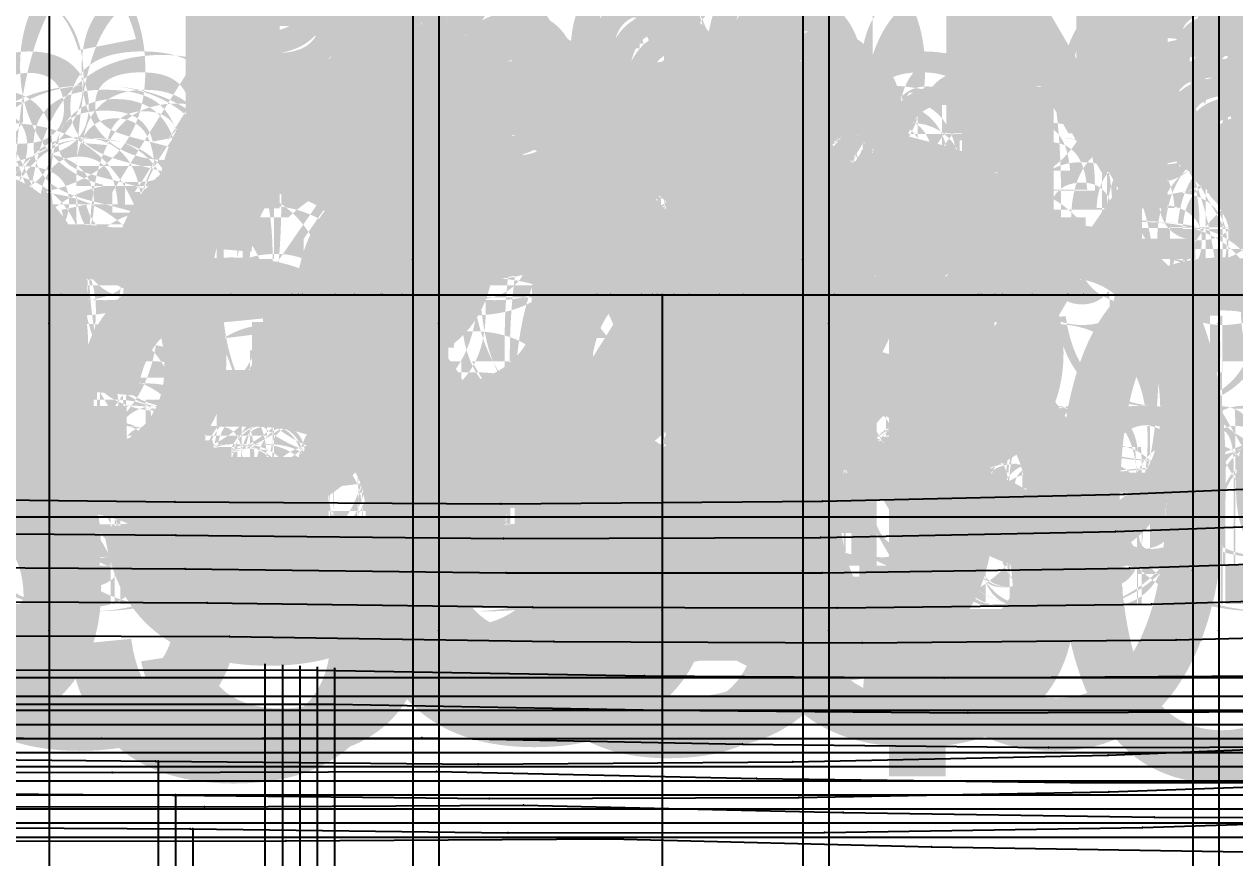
# Model space of a CAD drawing. Extents: x -2408 to 1029, y -526 to 2095.
# Drawn here: x -706.9 to -647.7, y 1398.5 to 1439.3 of the extents above; entities that cross this region are included whole.
import ezdxf

# ---------------------------------------------------------------- set-up
doc = ezdxf.new("R2010")
doc.units = 0
doc.layers.add('TEXT', color=7, linetype='Continuous')

# ---------------------------------------------------------------- blocks, each defined once
blk = doc.blocks.new('-30')
at = {"layer": '1'}
blk.add_lwpolyline([(-1076.814892, 751.94191), (-1061.323545, 751.94191), (-1045.571787, 751.94191), (-1029.592137, 751.94191), (-1013.417152, 751.94191), (-997.079352, 751.94191), (-980.611366, 751.94191), (-964.045714, 751.94191), (-947.414953, 751.94191), (-930.753088, 751.94191), (-914.089775, 751.94191), (-897.459017, 751.94191), (-880.893334, 751.94191), (-864.425357, 751.94191), (-848.087603, 751.94191), (-831.912629, 751.94191), (-815.932955, 751.94191), (-800.181244, 751.94191)], dxfattribs=at)
at = {"layer": '14'}
blk.add_lwpolyline([(-1076.814892, 751.94191), (-1061.323545, 751.94191), (-1045.571787, 751.94191), (-1029.592137, 751.94191), (-1013.417152, 751.94191), (-997.079352, 751.94191), (-980.611366, 751.94191), (-964.045714, 751.94191), (-947.414953, 751.94191), (-930.753088, 751.94191), (-914.089775, 751.94191), (-897.459017, 751.94191), (-880.893334, 751.94191), (-864.425357, 751.94191), (-848.087603, 751.94191), (-831.912629, 751.94191), (-815.932955, 751.94191), (-800.181244, 751.94191)], dxfattribs=at)
at = {"layer": '3'}
for p in [(-947.414953, 751.94191), (-947.414953, 751.94191), (-930.753088, 751.94191), (-930.753088, 751.94191), (-914.089775, 751.94191), (-914.089775, 751.94191), (-897.459017, 751.94191), (-897.459017, 751.94191)]:
    blk.add_point(p, dxfattribs=at)
at = {"layer": '7'}
for p, q in [((-1056.360397, 741.08757), (-819.929733, 741.08757)), ((199.881668, 670.514069), (294.217625, 670.514069))]:
    blk.add_line(p, q, dxfattribs=at)
at = {"layer": '1'}
for s, p in [('Size: 30', (-930.752125, 751.820526)), ('Piece Name: noname', (-930.752125, 736.820526)), ('Size: 30', (263.194485, 690.981598)), ('Piece Name: noname', (263.194485, 675.981598))]:
    blk.add_text(s, height=10, dxfattribs=at).set_placement(p)
at = {"layer": 'TEXT', "color": 7}
for s, p in [('g06-30', (-926.66, 736.82)), ('g08-30', (241.65, 681.46))]:
    blk.add_text(s, height=25, dxfattribs=at).set_placement(p)
blk = doc.blocks.new(' -30')
at = {"layer": '1'}
blk.add_lwpolyline([(-320.458902, 993.349894), (-305.476456, 991.931465), (-290.253334, 990.705195), (-275.086221, 989.677705), (-259.838398, 988.812748), (-244.782035, 988.103728), (-229.520606, 987.520225), (-214.116548, 987.083314), (-198.889744, 986.803854), (-183.229885, 986.627731), (-167.295553, 986.530983), (-151.580754, 986.653671), (-136.843907, 986.999455), (-122.874949, 987.585204), (-107.751551, 988.469104), (-92.53808, 989.557936), (-77.486431, 990.756362), (-62.287955, 992.040492), (-46.765308, 993.494654)], dxfattribs=at)
at = {"layer": '14'}
blk.add_lwpolyline([(-322.481054, 980.787744), (-306.948559, 979.311879), (-291.912577, 978.095582), (-276.394841, 977.034537), (-261.339635, 976.171484), (-245.709135, 975.431759), (-230.041771, 974.838048), (-214.56575, 974.39029), (-199.409258, 974.086564), (-184.176903, 973.94043), (-168.404506, 973.803247), (-153.029813, 973.906816), (-137.632361, 974.245926), (-123.507077, 974.803251), (-109.767216, 975.613196), (-94.348727, 976.725192), (-79.364049, 977.862141), (-63.959231, 979.122072), (-49.005641, 980.511038)], dxfattribs=at)
at = {"layer": '2'}
for p in [(-183.229885, 986.627731), (-184.176903, 973.94043), (-184.047356, 973.941116)]:
    blk.add_point(p, dxfattribs=at)
at = {"layer": '3'}
for p in [(-136.843907, 986.999455), (-167.295553, 986.530983), (-151.580754, 986.653671), (-137.632361, 974.245926), (-168.404506, 973.803247), (-153.029813, 973.906816)]:
    blk.add_point(p, dxfattribs=at)
at = {"layer": '7'}
for p, q in [((-178.812504, 933.120346), (-178.812504, 978.70697)), ((-766.053925, 405.419922), (-432.919998, 405.419922))]:
    blk.add_line(p, q, dxfattribs=at)
at = {"layer": '8'}
blk.add_lwpolyline([(-184.047356, 973.941116), (-184.047356, 958.07069), (-184.047356, 942.971393), (-184.047356, 928.598633)], dxfattribs=at)
at = {"layer": '1'}
blk.add_text('Piece Name:  ', height=10, dxfattribs=at).set_placement((-183.792973, 1004.64222))
at = {"layer": 'TEXT', "color": 7}
blk.add_text('g03-30', height=25, dxfattribs=at).set_placement((-584.85, 411.23))
blk = doc.blocks.new('-31')
at = {"layer": '1'}
blk.add_lwpolyline([(-1080.742092, 751.94191), (-1058.470714, 751.94191), (-1043.34713, 751.94191), (-1028.038639, 751.94191), (-1012.576089, 751.94191), (-996.990331, 751.94191), (-981.312101, 751.94191), (-965.572287, 751.94191), (-949.803038, 751.94191), (-934.032378, 751.94191), (-918.292531, 751.94191), (-902.614345, 751.94191), (-887.028557, 751.94191), (-871.566055, 751.94191), (-856.257575, 751.94191), (-841.133967, 751.94191), (-826.226078, 751.94191), (-804.336016, 751.94191)], dxfattribs=at)
at = {"layer": '14'}
blk.add_lwpolyline([(-1080.742092, 751.94191), (-1058.470714, 751.94191), (-1043.34713, 751.94191), (-1028.038639, 751.94191), (-1012.576089, 751.94191), (-996.990331, 751.94191), (-981.312101, 751.94191), (-965.572287, 751.94191), (-949.803038, 751.94191), (-934.032378, 751.94191), (-918.292531, 751.94191), (-902.614345, 751.94191), (-887.028557, 751.94191), (-871.566055, 751.94191), (-856.257575, 751.94191), (-841.133967, 751.94191), (-826.226078, 751.94191), (-804.336016, 751.94191)], dxfattribs=at)
at = {"layer": '3'}
for p in [(-934.032378, 751.94191), (-934.032378, 751.94191), (-918.292531, 751.94191), (-918.292531, 751.94191), (-902.614345, 751.94191), (-902.614345, 751.94191)]:
    blk.add_point(p, dxfattribs=at)
at = {"layer": '7'}
for p, q in [((-1056.360397, 741.08757), (-819.929733, 741.08757)), ((199.881668, 670.514069), (294.217625, 670.514069))]:
    blk.add_line(p, q, dxfattribs=at)
at = {"layer": '1'}
for s, p in [('Size: 31', (-949.802113, 751.820526)), ('Piece Name: noname', (-949.802113, 736.820526)), ('Size: 31', (263.194485, 690.981598)), ('Piece Name: noname', (263.194485, 675.981598))]:
    blk.add_text(s, height=10, dxfattribs=at).set_placement(p)
at = {"layer": 'TEXT', "color": 7}
for s, p in [('g06-31', (-945.65, 736.82)), ('g08-31', (241.65, 681.46))]:
    blk.add_text(s, height=25, dxfattribs=at).set_placement(p)
blk = doc.blocks.new(' -31')
at = {"layer": '1'}
blk.add_lwpolyline([(-321.622823, 991.366514), (-306.063224, 989.969857), (-291.275461, 988.843302), (-275.685007, 987.846192), (-260.811204, 987.051404), (-245.204271, 986.362211), (-230.354188, 985.833593), (-215.338268, 985.438519), (-199.901877, 985.183262), (-184.035778, 985.039444), (-168.025736, 984.886238), (-152.529679, 984.93567), (-138.113903, 985.220737), (-123.104008, 985.77524), (-108.173622, 986.581126), (-93.190491, 987.608126), (-78.160477, 988.752626), (-63.189221, 989.945011), (-47.672531, 991.313117)], dxfattribs=at)
at = {"layer": '14'}
blk.add_lwpolyline([(-322.38773, 978.677124), (-307.104799, 977.312651), (-291.630691, 976.140108), (-276.427318, 975.167904), (-261.011429, 974.343856), (-245.703807, 973.672048), (-230.309778, 973.133422), (-215.019542, 972.729054), (-199.514269, 972.453655), (-184.176903, 972.34024), (-168.717548, 972.168446), (-153.596564, 972.223744), (-138.452891, 972.497168), (-123.963493, 972.997494), (-110.383136, 973.723837), (-95.06787, 974.769831), (-79.6112, 975.902393), (-64.30798, 977.09257), (-48.879834, 978.444808)], dxfattribs=at)
at = {"layer": '2'}
for p in [(-184.035778, 985.039444), (-184.176903, 972.34024), (-184.047356, 972.340927)]:
    blk.add_point(p, dxfattribs=at)
at = {"layer": '3'}
for p in [(-152.529679, 984.93567), (-138.113903, 985.220737), (-168.025736, 984.886238), (-138.452891, 972.497168), (-168.717548, 972.168446), (-153.596564, 972.223744)]:
    blk.add_point(p, dxfattribs=at)
at = {"layer": '7'}
for p, q in [((-178.812504, 933.120346), (-178.812504, 978.70697)), ((-766.053925, 405.419922), (-432.919998, 405.419922))]:
    blk.add_line(p, q, dxfattribs=at)
at = {"layer": '8'}
blk.add_lwpolyline([(-184.047356, 972.340927), (-184.047356, 956.470501), (-184.047356, 941.371204), (-184.047356, 926.998444)], dxfattribs=at)
at = {"layer": '1'}
blk.add_text('Piece Name:  ', height=10, dxfattribs=at).set_placement((-183.878193, 1003.670692))
at = {"layer": 'TEXT', "color": 7}
blk.add_text('g03-31', height=25, dxfattribs=at).set_placement((-585.39, 410.31))
blk = doc.blocks.new('-32')
at = {"layer": '1'}
blk.add_lwpolyline([(-1213.509337, 751.94191), (-1198.05785, 751.94191), (-1181.494526, 751.94191), (-1163.917442, 751.94191), (-1145.424717, 751.94191), (-1126.114456, 751.94191), (-1106.084764, 751.94191), (-1085.433746, 751.94191), (-1064.259507, 751.94191), (-1042.660152, 751.94191), (-1020.733787, 751.94191), (-998.578515, 751.94191), (-976.292444, 751.94191), (-953.975048, 751.94191), (-931.721682, 751.94191), (-909.631823, 751.94191), (-887.803574, 751.94191), (-866.335077, 751.94191), (-845.32436, 751.94191), (-824.869566, 751.94191), (-805.068798, 751.94191)], dxfattribs=at)
at = {"layer": '14'}
blk.add_lwpolyline([(-1213.509337, 751.94191), (-1198.05785, 751.94191), (-1181.494526, 751.94191), (-1163.917442, 751.94191), (-1145.424717, 751.94191), (-1126.114456, 751.94191), (-1106.084764, 751.94191), (-1085.433746, 751.94191), (-1064.259507, 751.94191), (-1042.660152, 751.94191), (-1020.733787, 751.94191), (-998.578515, 751.94191), (-976.292444, 751.94191), (-953.975048, 751.94191), (-931.721682, 751.94191), (-909.631823, 751.94191), (-887.803574, 751.94191), (-866.335077, 751.94191), (-845.32436, 751.94191), (-824.869566, 751.94191), (-805.068798, 751.94191)], dxfattribs=at)
at = {"layer": '3'}
for p in [(-931.721682, 751.94191), (-931.721682, 751.94191), (-909.631823, 751.94191), (-909.631823, 751.94191)]:
    blk.add_point(p, dxfattribs=at)
at = {"layer": '7'}
for p, q in [((-1056.360397, 741.08757), (-819.929733, 741.08757)), ((199.881668, 670.514069), (294.217625, 670.514069))]:
    blk.add_line(p, q, dxfattribs=at)
at = {"layer": '1'}
for s, p in [('Size: 32', (-968.852119, 751.820526)), ('Piece Name: noname', (-968.852119, 736.820526)), ('Size: 32', (263.194485, 690.981598)), ('Piece Name: noname', (263.194485, 675.981598))]:
    blk.add_text(s, height=10, dxfattribs=at).set_placement(p)
at = {"layer": 'TEXT', "color": 7}
for s, p in [('g06-32', (-964.38, 736.82)), ('g08-32', (241.65, 681.46))]:
    blk.add_text(s, height=25, dxfattribs=at).set_placement(p)
blk = doc.blocks.new(' -32')
at = {"layer": '1'}
blk.add_lwpolyline([(-321.817783, 989.313987), (-306.593114, 988.025551), (-291.392571, 986.935484), (-276.156874, 986.019829), (-260.936463, 985.257985), (-245.709809, 984.630858), (-230.488011, 984.128957), (-215.247587, 983.767109), (-200.095667, 983.551712), (-184.421997, 983.443756), (-168.741345, 983.257658), (-153.297777, 983.255747), (-138.28339, 983.491439), (-123.274546, 983.983495), (-108.376018, 984.727066), (-93.392798, 985.703898), (-78.046169, 986.826902), (-63.073899, 987.964787), (-47.80115, 989.241333)], dxfattribs=at)
at = {"layer": '14'}
blk.add_lwpolyline([(-322.022067, 976.575291), (-307.039361, 975.32188), (-291.89249, 974.243828), (-276.303092, 973.30889), (-261.241835, 972.55637), (-245.599616, 971.918152), (-230.517079, 971.43226), (-214.931823, 971.059083), (-199.600349, 970.822056), (-184.176903, 970.740051), (-168.658013, 970.535171), (-153.193248, 970.556179), (-137.648987, 970.799077), (-122.742367, 971.275087), (-109.357197, 971.949746), (-94.181815, 972.942468), (-78.860494, 974.031315), (-63.695884, 975.163998), (-48.400329, 976.438115)], dxfattribs=at)
at = {"layer": '2'}
for p in [(-184.421997, 983.443756), (-184.176903, 970.740051), (-184.047356, 970.740738)]:
    blk.add_point(p, dxfattribs=at)
at = {"layer": '3'}
for p in [(-168.741345, 983.257658), (-153.297777, 983.255747), (-138.28339, 983.491439), (-137.648987, 970.799077), (-168.658013, 970.535171), (-153.193248, 970.556179)]:
    blk.add_point(p, dxfattribs=at)
at = {"layer": '7'}
for p, q in [((-178.812504, 933.120346), (-178.812504, 978.70697)), ((-766.053925, 405.419922), (-432.919998, 405.419922))]:
    blk.add_line(p, q, dxfattribs=at)
at = {"layer": '8'}
blk.add_lwpolyline([(-184.047356, 970.740738), (-184.047356, 954.870277), (-184.047356, 939.770982), (-184.047356, 925.398254)], dxfattribs=at)
at = {"layer": '1'}
blk.add_text('Piece Name:  ', height=10, dxfattribs=at).set_placement((-183.890915, 1002.856483))
at = {"layer": 'TEXT', "color": 7}
blk.add_text('g03-32', height=25, dxfattribs=at).set_placement((-583.25, 409.92))
blk = doc.blocks.new('-33')
at = {"layer": '1'}
blk.add_lwpolyline([(-1213.160278, 751.94191), (-1193.086281, 751.94191), (-1176.871221, 751.94191), (-1159.764718, 751.94191), (-1141.858993, 751.94191), (-1123.246262, 751.94191), (-1104.018745, 751.94191), (-1084.268661, 751.94191), (-1064.088228, 751.94191), (-1043.569664, 751.94191), (-1022.80519, 751.94191), (-1001.887022, 751.94191), (-980.908639, 751.94191), (-959.959737, 751.94191), (-939.133791, 751.94191), (-918.52302, 751.94191), (-898.21964, 751.94191), (-878.31587, 751.94191), (-858.903928, 751.94191), (-840.07603, 751.94191), (-821.924396, 751.94191), (-804.541242, 751.94191)], dxfattribs=at)
at = {"layer": '14'}
blk.add_lwpolyline([(-1213.160278, 751.94191), (-1193.086281, 751.94191), (-1176.871221, 751.94191), (-1159.764718, 751.94191), (-1141.858993, 751.94191), (-1123.246262, 751.94191), (-1104.018745, 751.94191), (-1084.268661, 751.94191), (-1064.088228, 751.94191), (-1043.569664, 751.94191), (-1022.80519, 751.94191), (-1001.887022, 751.94191), (-980.908639, 751.94191), (-959.959737, 751.94191), (-939.133791, 751.94191), (-918.52302, 751.94191), (-898.21964, 751.94191), (-878.31587, 751.94191), (-858.903928, 751.94191), (-840.07603, 751.94191), (-821.924396, 751.94191), (-804.541242, 751.94191)], dxfattribs=at)
at = {"layer": '3'}
for p in [(-939.133791, 751.94191), (-939.133791, 751.94191), (-918.52302, 751.94191), (-918.52302, 751.94191), (-898.21964, 751.94191), (-898.21964, 751.94191)]:
    blk.add_point(p, dxfattribs=at)
at = {"layer": '7'}
for p, q in [((-1056.360397, 741.08757), (-819.929733, 741.08757)), ((199.881668, 670.514069), (294.217625, 670.514069))]:
    blk.add_line(p, q, dxfattribs=at)
at = {"layer": '1'}
for s, p in [('Size: 33', (-987.902107, 751.820526)), ('Piece Name: noname', (-987.902107, 736.820526)), ('Size: 33', (263.194485, 690.981598)), ('Piece Name: noname', (263.194485, 675.981598))]:
    blk.add_text(s, height=10, dxfattribs=at).set_placement(p)
at = {"layer": 'TEXT', "color": 7}
for s, p in [('g06-33', (-983.58, 736.82)), ('g08-33', (241.65, 681.46))]:
    blk.add_text(s, height=25, dxfattribs=at).set_placement(p)
blk = doc.blocks.new(' -33')
at = {"layer": '1'}
blk.add_lwpolyline([(-321.465682, 987.242601), (-306.512614, 986.056419), (-291.527457, 985.047648), (-276.088338, 984.177619), (-261.085788, 983.47635), (-245.656514, 982.886327), (-230.644244, 982.430943), (-215.128314, 982.099588), (-199.895578, 981.917391), (-184.203281, 981.841354), (-168.302886, 981.625979), (-153.421344, 981.587268), (-138.063449, 981.77681), (-123.30094, 982.206119), (-108.548373, 982.887436), (-93.220462, 983.840879), (-77.994136, 984.911791), (-62.676554, 986.02466), (-47.469065, 987.237479)], dxfattribs=at)
at = {"layer": '2'}
blk.add_point((-184.203281, 981.841354), dxfattribs=at)
at = {"layer": '3'}
for p in [(-168.302886, 981.625979), (-153.421344, 981.587268), (-138.063449, 981.77681)]:
    blk.add_point(p, dxfattribs=at)
at = {"layer": '7'}
for p, q in [((-178.812504, 933.120346), (-178.812504, 978.70697)), ((-766.053925, 405.419922), (-432.919998, 405.419922))]:
    blk.add_line(p, q, dxfattribs=at)
at = {"layer": '1'}
blk.add_text('Piece Name:  ', height=10, dxfattribs=at).set_placement((-183.856316, 1002.000656))
at = {"layer": 'TEXT', "color": 7}
blk.add_text('g03-33', height=25, dxfattribs=at).set_placement((-587.12, 409.33))
blk = doc.blocks.new('-34')
at = {"layer": '1'}
blk.add_lwpolyline([(-1213.298577, 751.94191), (-1194.077439, 751.94191), (-1178.609608, 751.94191), (-1162.336014, 751.94191), (-1145.342988, 751.94191), (-1127.716863, 751.94191), (-1109.543971, 751.94191), (-1090.910644, 751.94191), (-1071.903216, 751.94191), (-1052.608018, 751.94191), (-1033.111383, 751.94191), (-1013.499643, 751.94191), (-993.860274, 751.94191), (-974.277315, 751.94191), (-954.838242, 751.94191), (-935.629386, 751.94191), (-916.737079, 751.94191), (-898.247652, 751.94191), (-880.247437, 751.94191), (-862.822765, 751.94191), (-846.059967, 751.94191), (-830.045376, 751.94191), (-814.865322, 751.94191), (-796.072617, 751.94191)], dxfattribs=at)
at = {"layer": '14'}
for points in [[(-1213.298577, 751.94191), (-1194.077439, 751.94191), (-1178.609608, 751.94191), (-1162.336014, 751.94191), (-1145.342988, 751.94191), (-1127.716863, 751.94191), (-1109.543971, 751.94191), (-1090.910644, 751.94191), (-1071.903216, 751.94191), (-1052.608018, 751.94191), (-1033.111383, 751.94191), (-1013.499643, 751.94191), (-993.860274, 751.94191), (-974.277315, 751.94191), (-954.838242, 751.94191), (-935.629386, 751.94191), (-916.737079, 751.94191), (-898.247652, 751.94191), (-880.247437, 751.94191), (-862.822765, 751.94191), (-846.059967, 751.94191), (-830.045376, 751.94191), (-814.865322, 751.94191), (-796.072617, 751.94191)], [(295.359099, 705.890045), (310.486899, 705.890045), (325.525593, 705.890045), (341.212116, 705.890045), (357.174568, 705.890045), (357.174568, 705.890045), (357.174568, 690.948372), (357.174568, 675.75178), (357.174568, 660.385007), (357.174568, 644.168091), (357.174568, 644.168091), (346.829819, 644.168091), (331.91081, 644.168091), (316.027399, 644.168091), (299.78435, 644.168091)]]:
    blk.add_lwpolyline(points, dxfattribs=at)
at = {"layer": '3'}
for p in [(-935.629386, 751.94191), (-935.629386, 751.94191), (-916.737079, 751.94191), (-916.737079, 751.94191), (-898.247652, 751.94191), (-898.247652, 751.94191), (357.174568, 690.948372), (357.174568, 675.75178)]:
    blk.add_point(p, dxfattribs=at)
at = {"layer": '7'}
blk.add_line((-1056.360397, 741.08757), (-819.929733, 741.08757), dxfattribs=at)
at = {"layer": '1'}
for s, p in [('Piece Name: noname', (-1006.952133, 736.820526)), ('Size: 34', (263.194485, 690.981598)), ('Piece Name: noname', (263.194485, 675.981598))]:
    blk.add_text(s, height=10, dxfattribs=at).set_placement(p)
at = {"layer": 'TEXT', "color": 7}
for s, p in [('g06-34', (-1002.78, 736.82)), ('g08-34', (241.65, 681.46))]:
    blk.add_text(s, height=25, dxfattribs=at).set_placement(p)
blk = doc.blocks.new(' -34')
at = {"layer": '1'}
blk.add_lwpolyline([(-321.730588, 985.251048), (-306.590636, 984.120804), (-291.27251, 983.153903), (-276.06515, 982.352131), (-260.73121, 981.684495), (-245.392154, 981.143215), (-230.338441, 980.727177), (-214.992801, 980.435879), (-199.882371, 980.286679), (-183.960228, 980.237808), (-168.117949, 979.996712), (-153.058748, 979.924763), (-137.707824, 980.071632), (-122.92949, 980.454594), (-108.321638, 981.081657), (-92.998495, 981.988387), (-77.514769, 983.037739), (-62.201781, 984.109423), (-46.844191, 985.280492)], dxfattribs=at)
at = {"layer": '2'}
blk.add_point((-183.960228, 980.237808), dxfattribs=at)
at = {"layer": '3'}
for p in [(-168.117949, 979.996712), (-153.058748, 979.924763), (-137.707824, 980.071632)]:
    blk.add_point(p, dxfattribs=at)
at = {"layer": '7'}
for p, q in [((-178.812504, 933.120346), (-178.812504, 978.70697)), ((-766.053925, 405.419922), (-432.919998, 405.419922))]:
    blk.add_line(p, q, dxfattribs=at)
at = {"layer": '1'}
blk.add_text('Piece Name:  ', height=10, dxfattribs=at).set_placement((-183.856564, 1001.177269))
at = {"layer": 'TEXT', "color": 7}
blk.add_text('g03-34', height=25, dxfattribs=at).set_placement((-585.13, 410.49))
blk = doc.blocks.new('-35')
at = {"layer": '1'}
for points in [[(-1080.557355, 751.94191), (-1062.506235, 751.94191), (-1044.294227, 751.94191), (-1026.002846, 751.94191), (-1007.710398, 751.94191), (-989.498396, 751.94191), (-971.447284, 751.94191), (-953.637507, 751.94191), (-936.149512, 751.94191), (-919.063742, 751.94191), (-902.460643, 751.94191), (-886.42066, 751.94191), (-871.024239, 751.94191), (-851.635814, 751.94191), (-833.725198, 751.94191), (-817.483074, 751.94191), (-799.817214, 751.94191)], [(315.905698, 710.970078), (331.144233, 710.970078), (346.422912, 710.970078), (357.174568, 710.970078), (361.592624, 710.970078), (377.494583, 710.970078), (377.494583, 702.757006), (377.494583, 687.830147), (377.494583, 672.819426), (377.494583, 657.302), (377.494583, 640.993118), (365.049252, 640.993118), (357.174568, 640.993118), (350.006083, 640.993118), (334.456517, 640.993118), (318.906934, 640.993118)]]:
    blk.add_lwpolyline(points, dxfattribs=at)
at = {"layer": '14'}
for points in [[(-1080.557355, 751.94191), (-1062.506235, 751.94191), (-1044.294227, 751.94191), (-1026.002846, 751.94191), (-1007.710398, 751.94191), (-989.498396, 751.94191), (-971.447284, 751.94191), (-953.637507, 751.94191), (-936.149512, 751.94191), (-919.063742, 751.94191), (-902.460643, 751.94191), (-886.42066, 751.94191), (-871.024239, 751.94191), (-851.635814, 751.94191), (-833.725198, 751.94191), (-817.483074, 751.94191), (-799.817214, 751.94191)], [(310.486899, 705.890045), (325.525593, 705.890045), (341.212116, 705.890045), (357.174568, 705.890045), (357.174568, 705.890045), (357.174568, 690.948372), (357.174568, 675.75178), (357.174568, 660.385007), (357.174568, 644.168091), (357.174568, 644.168091), (346.829819, 644.168091), (331.91081, 644.168091), (316.027399, 644.168091)]]:
    blk.add_lwpolyline(points, dxfattribs=at)
at = {"layer": '3'}
for p in [(-936.149512, 751.94191), (-936.149512, 751.94191), (-919.063742, 751.94191), (-919.063742, 751.94191), (-902.460643, 751.94191), (-902.460643, 751.94191), (357.174568, 690.948372), (377.494583, 687.830147), (357.174568, 675.75178), (377.494583, 672.819426)]:
    blk.add_point(p, dxfattribs=at)
at = {"layer": '7'}
blk.add_line((-1056.360397, 741.08757), (-819.929733, 741.08757), dxfattribs=at)
at = {"layer": '1'}
for p in [(-1026.002121, 736.820526), (263.194485, 675.981598)]:
    blk.add_text('Piece Name: noname', height=10, dxfattribs=at).set_placement(p)
at = {"layer": 'TEXT', "color": 7}
for s, p in [('g06-35', (-1022, 736.82)), ('g08-35', (241.65, 681.46))]:
    blk.add_text(s, height=25, dxfattribs=at).set_placement(p)
blk = doc.blocks.new(' -35')
at = {"layer": '1'}
blk.add_lwpolyline([(-323.08904, 983.365764), (-307.754268, 982.276277), (-292.235381, 981.344765), (-276.881329, 980.576891), (-261.513174, 979.94598), (-246.148302, 979.438741), (-230.680906, 979.043986), (-214.761059, 978.775616), (-199.831895, 978.658127), (-183.937511, 978.637161), (-167.91933, 978.3671), (-153.273203, 978.263564), (-137.581065, 978.366736), (-122.473683, 978.712175), (-108.132263, 979.284806), (-93.046583, 980.132548), (-77.806866, 981.122235), (-62.730958, 982.135285), (-47.556552, 983.23854)], dxfattribs=at)
at = {"layer": '2'}
blk.add_point((-183.937511, 978.637161), dxfattribs=at)
at = {"layer": '3'}
for p in [(-167.91933, 978.3671), (-153.273203, 978.263564)]:
    blk.add_point(p, dxfattribs=at)
at = {"layer": '7'}
blk.add_line((-766.053925, 405.419922), (-432.919998, 405.419922), dxfattribs=at)
at = {"layer": '1'}
blk.add_text('Piece Name:  ', height=10, dxfattribs=at).set_placement((-183.838463, 1000.311564))
at = {"layer": 'TEXT', "color": 7}
blk.add_text('g03-35', height=25, dxfattribs=at).set_placement((-578.12, 409.94))
blk = doc.blocks.new('-36')
at = {"layer": '1'}
for points in [[(-1084.482193, 751.94191), (-1067.644193, 751.94191), (-1050.706785, 751.94191), (-1033.745518, 751.94191), (-1016.832967, 751.94191), (-1000.04468, 751.94191), (-983.455217, 751.94191), (-967.139136, 751.94191), (-951.170998, 751.94191), (-935.62536, 751.94191), (-920.576781, 751.94191), (-901.414071, 751.94191), (-883.444305, 751.94191), (-866.844215, 751.94191), (-851.790535, 751.94191), (-835.417329, 751.94191), (-819.809447, 751.94191), (-805.903919, 751.94191)], [(331.144233, 710.970078), (346.422912, 710.970078), (357.174568, 710.970078), (361.592624, 710.970078), (377.494583, 710.970078), (377.494583, 702.757006), (377.494583, 687.830147), (377.494583, 672.819426), (377.494583, 657.302), (377.494583, 640.993118), (365.049252, 640.993118), (357.174568, 640.993118), (350.006083, 640.993118), (334.456517, 640.993118)]]:
    blk.add_lwpolyline(points, dxfattribs=at)
at = {"layer": '14'}
for points in [[(-1084.482193, 751.94191), (-1067.644193, 751.94191), (-1050.706785, 751.94191), (-1033.745518, 751.94191), (-1016.832967, 751.94191), (-1000.04468, 751.94191), (-983.455217, 751.94191), (-967.139136, 751.94191), (-951.170998, 751.94191), (-935.62536, 751.94191), (-920.576781, 751.94191), (-901.414071, 751.94191), (-883.444305, 751.94191), (-866.844215, 751.94191), (-851.790535, 751.94191), (-835.417329, 751.94191), (-819.809447, 751.94191), (-805.903919, 751.94191)], [(325.525593, 705.890045), (341.212116, 705.890045), (357.174568, 705.890045), (357.174568, 705.890045), (357.174568, 690.948372), (357.174568, 675.75178), (357.174568, 660.385007), (357.174568, 644.168091), (357.174568, 644.168091), (346.829819, 644.168091), (331.91081, 644.168091)]]:
    blk.add_lwpolyline(points, dxfattribs=at)
at = {"layer": '3'}
for p in [(-935.62536, 751.94191), (-935.62536, 751.94191), (-920.576781, 751.94191), (-920.576781, 751.94191), (-901.414071, 751.94191), (-901.414071, 751.94191), (357.174568, 690.948372), (377.494583, 687.830147), (357.174568, 675.75178), (377.494583, 672.819426)]:
    blk.add_point(p, dxfattribs=at)
at = {"layer": '7'}
blk.add_line((-1056.360397, 741.08757), (-819.929733, 741.08757), dxfattribs=at)
at = {"layer": '1'}
for p in [(-1045.052109, 736.820526), (263.194485, 675.981598)]:
    blk.add_text('Piece Name: noname', height=10, dxfattribs=at).set_placement(p)
at = {"layer": 'TEXT', "color": 7}
for s, p in [('g06-36', (-1041.22, 736.82)), ('g08-36', (241.65, 681.46))]:
    blk.add_text(s, height=25, dxfattribs=at).set_placement(p)
blk = doc.blocks.new(' -36')
at = {"layer": '1'}
blk.add_lwpolyline([(-320.384614, 981.200971), (-305.288093, 980.220022), (-290.16462, 979.389111), (-275.035308, 978.696912), (-259.899737, 978.131334), (-244.813666, 977.681409), (-229.671196, 977.337734), (-214.526717, 977.118518), (-199.544562, 977.030097), (-183.915882, 977.036591), (-167.950092, 976.741205), (-152.978729, 976.605931), (-137.268569, 976.672079), (-122.12241, 976.976183), (-107.446996, 977.520182), (-92.321248, 978.32941), (-77.600391, 979.250239), (-61.924676, 980.270294), (-47.017724, 981.31363)], dxfattribs=at)
at = {"layer": '2'}
blk.add_point((-183.915882, 977.036591), dxfattribs=at)
at = {"layer": '3'}
for p in [(-167.950092, 976.741205), (-152.978729, 976.605931)]:
    blk.add_point(p, dxfattribs=at)
at = {"layer": '7'}
blk.add_line((-766.053925, 405.419922), (-432.919998, 405.419922), dxfattribs=at)
at = {"layer": '1'}
blk.add_text('Piece Name:  ', height=10, dxfattribs=at).set_placement((-183.84594, 999.459721))
at = {"layer": 'TEXT', "color": 7}
blk.add_text('g03-36', height=25, dxfattribs=at).set_placement((-573.39, 410.17))
blk = doc.blocks.new('-37')
at = {"layer": '1'}
for points in [[(-949.45376, 751.94191), (-931.80392, 751.94191), (-915.252813, 751.94191), (-899.96328, 751.94191), (-882.873373, 751.94191), (-868.326902, 751.94191), (-852.840152, 751.94191), (-841.852188, 751.94191), (-841.852188, 736.519947), (-841.852188, 721.699142), (-860.951843, 721.699142), (-876.731436, 721.699142), (-892.842103, 721.699142), (-911.305456, 721.699142), (-927.556428, 721.699142), (-944.946865, 721.699142), (-963.313984, 721.699142)], [(357.174568, 710.970078), (361.592624, 710.970078), (377.494583, 710.970078), (377.494583, 702.757006), (377.494583, 687.830147), (377.494583, 672.819426), (377.494583, 657.302), (377.494583, 640.993118), (365.049252, 640.993118), (357.174568, 640.993118)]]:
    blk.add_lwpolyline(points, dxfattribs=at)
at = {"layer": '14'}
blk.add_lwpolyline([(-949.45376, 751.94191), (-931.80392, 751.94191), (-915.252813, 751.94191), (-899.96328, 751.94191), (-882.873373, 751.94191), (-868.326902, 751.94191), (-852.840152, 751.94191), (-841.852188, 751.94191), (-841.852188, 736.519947), (-841.852188, 721.699142), (-860.951843, 721.699142), (-876.731436, 721.699142), (-892.842103, 721.699142), (-911.305456, 721.699142), (-927.556428, 721.699142), (-944.946865, 721.699142), (-963.313984, 721.699142)], dxfattribs=at)
at = {"layer": '3'}
for p in [(-931.80392, 751.94191), (-931.80392, 751.94191), (-915.252813, 751.94191), (-915.252813, 751.94191), (-899.96328, 751.94191), (-899.96328, 751.94191), (377.494583, 687.830147), (377.494583, 672.819426)]:
    blk.add_point(p, dxfattribs=at)
at = {"layer": '7'}
blk.add_line((-1241.902084, 741.08757), (-886.302185, 741.08757), dxfattribs=at)
at = {"layer": '1'}
for p in [(-1064.102135, 736.820526), (263.194485, 675.981598)]:
    blk.add_text('Piece Name: noname', height=10, dxfattribs=at).set_placement(p)
blk = doc.blocks.new(' -37')
at = {"layer": '1'}
blk.add_lwpolyline([(-337.595151, 980.512537), (-322.249929, 979.387267), (-306.805765, 978.425619), (-291.410465, 977.617821), (-275.951208, 976.945654), (-260.851131, 976.413247), (-245.383191, 975.982942), (-230.272819, 975.66794), (-214.800353, 975.469849), (-199.544714, 975.405111), (-183.895226, 975.435944), (-168.220626, 975.117964), (-153.279971, 974.951985), (-137.539453, 974.981965), (-122.430299, 975.248465), (-107.241461, 975.765536), (-92.23547, 976.488596), (-77.064567, 977.383549), (-62.060307, 978.358986)], dxfattribs=at)
at = {"layer": '2'}
blk.add_point((-183.895226, 975.435944), dxfattribs=at)
at = {"layer": '3'}
for p in [(-199.544714, 975.405111), (-168.220626, 975.117964), (-153.279971, 974.951985)]:
    blk.add_point(p, dxfattribs=at)
at = {"layer": '7'}
blk.add_line((-766.053925, 405.419922), (-432.919998, 405.419922), dxfattribs=at)
at = {"layer": '1'}
blk.add_text('Piece Name:  ', height=10, dxfattribs=at).set_placement((-183.858013, 998.619607))
at = {"layer": 'TEXT', "color": 7}
blk.add_text('g03-37', height=25, dxfattribs=at).set_placement((-573.37, 408.66))
blk = doc.blocks.new('-38')
at = {"layer": '1'}
for points in [[(-950.742119, 751.94191), (-933.082297, 751.94191), (-917.457251, 751.94191), (-901.802335, 751.94191), (-887.006211, 751.94191), (-879.952164, 751.94191), (-879.952164, 736.519947), (-879.952164, 721.699142), (-897.414702, 721.699142), (-914.601671, 721.699142), (-933.081975, 721.699142), (-950.741777, 721.699142)], [(361.592624, 710.970078), (377.494583, 710.970078), (377.494583, 702.757006), (377.494583, 687.830147), (377.494583, 672.819426), (377.494583, 657.302), (377.494583, 640.993118), (365.049252, 640.993118)]]:
    blk.add_lwpolyline(points, dxfattribs=at)
at = {"layer": '14'}
blk.add_lwpolyline([(-950.742119, 751.94191), (-933.082297, 751.94191), (-917.457251, 751.94191), (-901.802335, 751.94191), (-887.006211, 751.94191), (-879.952164, 751.94191), (-879.952164, 736.519947), (-879.952164, 721.699142), (-897.414702, 721.699142), (-914.601671, 721.699142), (-933.081975, 721.699142), (-950.741777, 721.699142)], dxfattribs=at)
at = {"layer": '3'}
for p in [(-933.082297, 751.94191), (-933.082297, 751.94191), (-917.457251, 751.94191), (-917.457251, 751.94191), (-901.802335, 751.94191), (-901.802335, 751.94191), (377.494583, 687.830147), (377.494583, 672.819426)]:
    blk.add_point(p, dxfattribs=at)
at = {"layer": '7'}
blk.add_line((-1245.712051, 741.08757), (-920.592117, 741.08757), dxfattribs=at)
at = {"layer": '1'}
blk.add_text('Piece Name: noname', height=10, dxfattribs=at).set_placement((263.194485, 675.981598))
blk = doc.blocks.new(' -38')
at = {"layer": '1'}
blk.add_lwpolyline([(-337.528291, 978.518327), (-322.182504, 977.456847), (-306.84007, 976.557031), (-291.476278, 975.798552), (-276.106656, 975.171751), (-261.044984, 974.676492), (-245.667599, 974.280945), (-230.429886, 973.992507), (-215.048551, 973.822596), (-199.881571, 973.781331), (-184.02483, 973.838501), (-168.394548, 973.496167), (-153.050934, 973.299164), (-137.526505, 973.297012), (-122.070491, 973.529049), (-106.553574, 974.011844), (-91.257077, 974.710421), (-75.758579, 975.59908), (-60.626937, 976.556257)], dxfattribs=at)
at = {"layer": '2'}
blk.add_point((-184.02483, 973.838501), dxfattribs=at)
at = {"layer": '3'}
for p in [(-199.881571, 973.781331), (-168.394548, 973.496167), (-153.050934, 973.299164)]:
    blk.add_point(p, dxfattribs=at)
at = {"layer": '7'}
blk.add_line((-766.053925, 405.419922), (-432.919998, 405.419922), dxfattribs=at)
at = {"layer": '1'}
blk.add_text('Piece Name:  ', height=10, dxfattribs=at).set_placement((-183.871765, 997.73974))
at = {"layer": 'TEXT', "color": 7}
blk.add_text('g03-38', height=25, dxfattribs=at).set_placement((-574.11, 408.79))
blk = doc.blocks.new(' -39')
at = {"layer": '1'}
blk.add_lwpolyline([(-336.915861, 976.507577), (-321.668238, 975.517878), (-306.435503, 974.680333), (-291.172075, 973.974802), (-275.906719, 973.39406), (-260.634175, 972.92972), (-245.262398, 972.569122), (-229.984739, 972.31231), (-214.791414, 972.174482), (-199.605925, 972.159095), (-184.01516, 972.238312), (-168.397196, 971.872528), (-153.201127, 971.651481), (-138.134021, 971.615115), (-122.854594, 971.794226), (-107.343622, 972.210434), (-92.366279, 972.831552), (-76.54396, 973.693286), (-61.552963, 974.611547)], dxfattribs=at)
at = {"layer": '2'}
blk.add_point((-184.01516, 972.238312), dxfattribs=at)
at = {"layer": '3'}
for p in [(-199.605925, 972.159095), (-168.397196, 971.872528), (-153.201127, 971.651481)]:
    blk.add_point(p, dxfattribs=at)
at = {"layer": '7'}
blk.add_line((-766.053925, 405.419922), (-432.919998, 405.419922), dxfattribs=at)
at = {"layer": '1'}
blk.add_text('Piece Name:  ', height=10, dxfattribs=at).set_placement((-183.839397, 996.885546))
at = {"layer": 'TEXT', "color": 7}
blk.add_text('g03-39', height=25, dxfattribs=at).set_placement((-566.62, 409.3))
blk = doc.blocks.new('-39')
at = {"layer": '1'}
blk.add_lwpolyline([(-1084.961081, 751.94191), (-1067.854373, 751.94191), (-1051.017414, 751.94191), (-1034.585078, 751.94191), (-1018.692241, 751.94191), (-1003.473778, 751.94191), (-985.604532, 751.94191), (-969.263132, 751.94191), (-952.041154, 751.94191), (-935.816329, 751.94191), (-921.23627, 751.94191), (-918.052139, 751.94191), (-918.052139, 736.519947), (-918.052139, 721.699142), (-935.816055, 721.699142), (-952.04084, 721.699142), (-969.262782, 721.699142), (-985.604171, 721.699142), (-1003.473445, 721.699142), (-1018.691917, 721.699142), (-1034.584764, 721.699142), (-1051.017109, 721.699142), (-1067.854059, 721.699142), (-1084.960774, 721.699142)], dxfattribs=at)
at = {"layer": '14'}
blk.add_lwpolyline([(-1084.961081, 751.94191), (-1067.854373, 751.94191), (-1051.017414, 751.94191), (-1034.585078, 751.94191), (-1018.692241, 751.94191), (-1003.473778, 751.94191), (-985.604532, 751.94191), (-969.263132, 751.94191), (-952.041154, 751.94191), (-935.816329, 751.94191), (-921.23627, 751.94191), (-918.052139, 751.94191), (-918.052139, 736.519947), (-918.052139, 721.699142), (-935.816055, 721.699142), (-952.04084, 721.699142), (-969.262782, 721.699142), (-985.604171, 721.699142), (-1003.473445, 721.699142), (-1018.691917, 721.699142), (-1034.584764, 721.699142), (-1051.017109, 721.699142), (-1067.854059, 721.699142), (-1084.960774, 721.699142)], dxfattribs=at)
at = {"layer": '2'}
blk.add_point((-918.052139, 751.94191), dxfattribs=at)
blk.add_point((-918.052139, 751.94191), dxfattribs=at)
at = {"layer": '3'}
for p in [(-935.816329, 751.94191), (-935.816329, 751.94191), (-921.23627, 751.94191), (-921.23627, 751.94191), (-918.052139, 736.519947), (-918.052139, 736.519947)]:
    blk.add_point(p, dxfattribs=at)
blk = doc.blocks.new(' -40')
at = {"layer": '1'}
blk.add_lwpolyline([(-337.142443, 974.578416), (-321.937139, 973.643077), (-306.604028, 972.846223), (-291.515443, 972.188616), (-276.171575, 971.640138), (-260.908913, 971.207985), (-245.558737, 970.877499), (-230.243138, 970.646141), (-214.890014, 970.529725), (-199.864877, 970.535647), (-184.007473, 970.638123), (-168.312085, 970.248635), (-153.059081, 970.003416), (-137.860823, 969.94036), (-122.501798, 970.086932), (-107.011304, 970.459098), (-91.66347, 971.054746), (-76.239994, 971.863291), (-60.970871, 972.770291)], dxfattribs=at)
at = {"layer": '2'}
blk.add_point((-184.007473, 970.638123), dxfattribs=at)
at = {"layer": '3'}
for p in [(-199.864877, 970.535647), (-168.312085, 970.248635)]:
    blk.add_point(p, dxfattribs=at)
at = {"layer": '7'}
blk.add_line((-766.053925, 405.419922), (-432.919998, 405.419922), dxfattribs=at)
at = {"layer": '1'}
blk.add_text('Piece Name:  ', height=10, dxfattribs=at).set_placement((-183.871231, 995.91103))
at = {"layer": 'TEXT', "color": 7}
blk.add_text('g03-40', height=25, dxfattribs=at).set_placement((-559.09, 408.39))

msp = doc.modelspace()

# ---------------------------------------------------------------- block references
at = {"layer": '1'}
for name, p in [(' -32', (-184.050523, 999.622732)), (' -30', (-184.050297, 1001.000083)), (' -31', (-184.050388, 1000.311413)), (' -33', (-184.050694, 998.934067)), (' -34', (-184.050758, 998.245407)), (' -35', (-184.051047, 997.556724)), (' -36', (-184.051123, 996.868036)), (' -37', (-184.051318, 996.179365)), (' -38', (-184.051331, 995.490688)), (' -39', (-184.051506, 994.802025)), (' -40', (-184.051738, 994.113352)), ('-38', (-1083.152119, 736.820577)), ('-37', (-1064.102135, 736.820577)), ('-36', (-1045.052109, 736.820577)), ('-35', (-1026.002121, 736.820577)), ('-34', (-1006.952133, 736.820577)), ('-33', (-987.90211, 736.820577)), ('-32', (-968.852116, 736.820575)), ('-31', (-949.80219, 736.820577)), ('-30', (-930.752125, 736.820577)), ('-30', (242.348354, 674.107349)), ('-31', (242.348354, 674.107349)), ('-32', (242.348354, 674.107349)), ('-33', (242.348354, 674.107349)), ('-34', (242.348354, 674.107349)), ('-35', (242.348354, 674.107349)), ('-36', (242.348354, 674.107349)), ('-37', (242.348354, 674.107349)), ('-38', (242.348354, 674.107349)), ('-39', (242.348354, 674.107349)), (' -32', (-514.58038, 429.196867)), (' -30', (-516.281493, 429.297884)), (' -33', (-513.729155, 429.147803)), (' -31', (-515.430888, 429.247568)), (' -34', (-512.877729, 429.098086)), (' -36', (-507.788996, 429.001375)), (' -35', (-508.640982, 429.051384)), (' -38', (-502.699294, 428.903101)), (' -37', (-503.551747, 428.953571)), (' -39', (-498.461818, 428.854057)), (' -40', (-494.224148, 428.804325))]:
    msp.add_blockref(name, p, dxfattribs=at)

doc.saveas('drawing.dxf')
